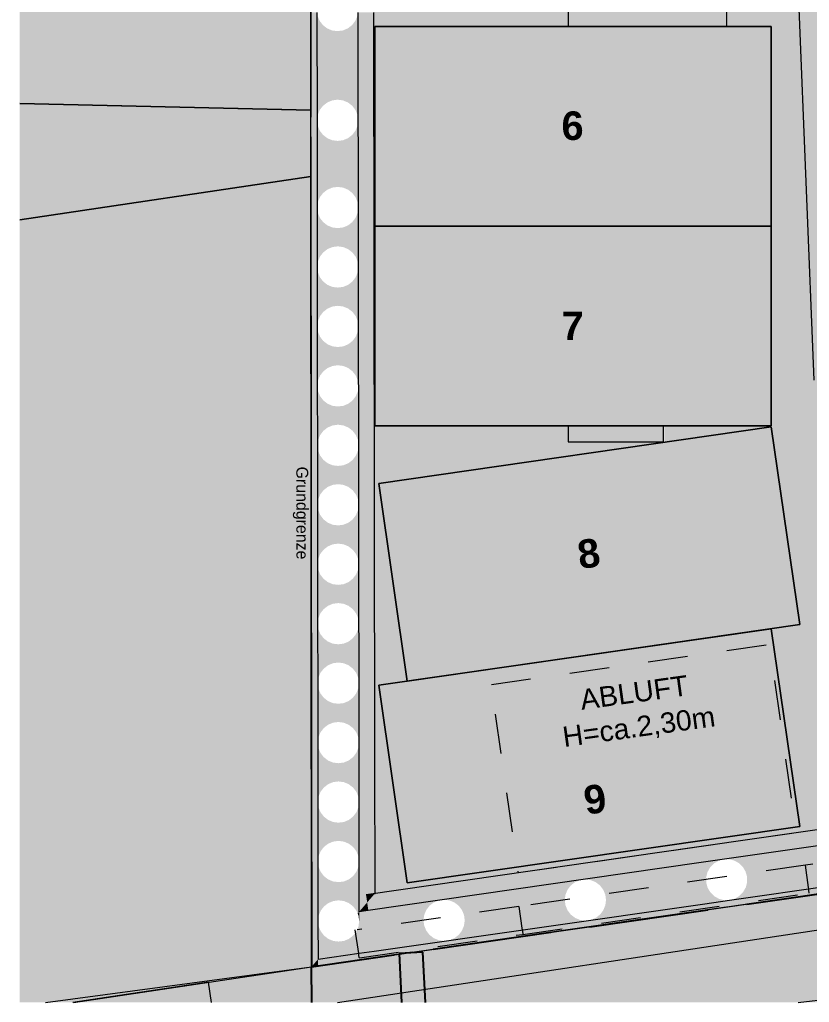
# Model space of a CAD drawing. Header units: metres. Extents: x -14 to 130, y -38 to 4.
# Drawn here: x 60.34 to 70.3, y -37.11 to -24.72 of the extents above; entities that cross this region are included whole.
import ezdxf

# ---------------------------------------------------------------- set-up
doc = ezdxf.new("R2010")
doc.units = ezdxf.units.M
doc.header["$MEASUREMENT"] = 0
doc.set_wipeout_variables(frame=1)
for name, pattern in [('Strichlinie eng', [0.002, 0.0015, -0.0005]), ('Strichlinie weit', [0.004, 0.003, -0.001]), ('Untersicht', [0.001, 0.0005, -0.0005]), ('Wipeout_Contour', [1, 0, -1])]:
    doc.linetypes.add(name, pattern=pattern)
for name, color, linetype in [('-1._Keller PP Icon_1_0', 7, 'Continuous'), ('-1._Keller PP Icon_1_110 Wand Aussen', 7, 'Continuous'), ('-1._Keller PP Icon_1_111 Wand Aussen - Bohrpfahlwand 80', 7, 'Continuous'), ('-1._Keller PP Icon_1_150 Stütze', 7, 'Continuous'), ('-1._Keller PP Icon_1_710 Gelände', 7, 'Continuous'), ('-1._Keller PP Icon_1_725 Nachbarbebauung', 7, 'Continuous'), ('-1._Keller PP Icon_1_810 Raum', 7, 'Continuous'), ('-1._Keller PP Icon_1_815 Raumbegrenzung', 7, 'Continuous'), ('-1._Keller PP Icon_1_844 Umriss 2D', 7, 'Continuous'), ('-1._Keller PP Icon_1_905 VP Beschriftung Übersicht.Übersicht', 7, 'Continuous'), ('-1._Keller PP Icon_1_925 Vorentwurf Beschriftung', 7, 'Continuous'), ('-1._Keller PP Icon_1_Neubau_840 Baulinien', 7, 'Continuous')]:
    doc.layers.add(name, color=color, linetype=linetype)
doc.styles.add('ERSTELLTER_STIL_10', font='arial.ttf')
doc.styles.add('ERSTELLTER_STIL_5', font='')
doc.styles.add('ERSTELLTER_STIL_7', font='arial.ttf')
doc.styles.get('ERSTELLTER_STIL_5').set_extended_font_data('Eurostile')

msp = doc.modelspace()

# ---------------------------------------------------------------- wipeouts: each hides what was drawn before it
at = {"color": 254, "linetype": 'Wipeout_Contour', "lineweight": 0, "ltscale": 308.749813}
msp.add_wipeout([(60.344, 3.424), (60.344, -37.114), (84.724, -37.114), (84.724, 3.424)], dxfattribs=at).dxf.layer = '-1._Keller PP Icon_1_0'

# ---------------------------------------------------------------- next in the draw order: hatches: boundary and pattern name
at = {"layer": '-1._Keller PP Icon_1_111 Wand Aussen - Bohrpfahlwand 80', "linetype": 'Continuous', "lineweight": 0, "true_color": 0x000000}
for points in [[(64.012, -24.627), (64.024, -34.017), (64.104, -34.017), (64.092, -24.627)], [(64.092, -24.627), (64.094, -25.987), (64.103, -25.92), (64.128, -25.857), (64.17, -25.804), (64.224, -25.762), (64.286, -25.736), (64.354, -25.727), (64.421, -25.736), (64.484, -25.762), (64.538, -25.804), (64.579, -25.857), (64.605, -25.92), (64.614, -25.987), (64.612, -24.627), (64.609, -24.627), (64.603, -24.67), (64.577, -24.732), (64.536, -24.786), (64.482, -24.828), (64.419, -24.854), (64.352, -24.862), (64.285, -24.854), (64.222, -24.828), (64.168, -24.786), (64.127, -24.732), (64.101, -24.67), (64.095, -24.627)], [(64.824, -34.016), (64.812, -24.627), (64.612, -24.627), (64.624, -34.017)], [(64.103, -26.055), (64.094, -25.987), (64.095, -27.087), (64.104, -27.02), (64.13, -26.957), (64.171, -26.904), (64.225, -26.862), (64.288, -26.836), (64.355, -26.827), (64.422, -26.836), (64.485, -26.862), (64.539, -26.904), (64.58, -26.957), (64.606, -27.02), (64.615, -27.087), (64.614, -25.987), (64.605, -26.055), (64.579, -26.117), (64.538, -26.171), (64.484, -26.213), (64.421, -26.239), (64.354, -26.247), (64.286, -26.239), (64.224, -26.213), (64.17, -26.171), (64.128, -26.117)], [(64.104, -27.155), (64.095, -27.087), (64.096, -27.837), (64.105, -27.77), (64.131, -27.707), (64.172, -27.654), (64.226, -27.612), (64.289, -27.586), (64.356, -27.577), (64.423, -27.586), (64.486, -27.612), (64.54, -27.654), (64.581, -27.707), (64.607, -27.77), (64.616, -27.837), (64.615, -27.087), (64.606, -27.155), (64.58, -27.217), (64.539, -27.271), (64.485, -27.313), (64.422, -27.339), (64.355, -27.347), (64.288, -27.339), (64.225, -27.313), (64.171, -27.271), (64.13, -27.217)], [(64.105, -27.905), (64.096, -27.837), (64.097, -28.587), (64.106, -28.52), (64.132, -28.457), (64.173, -28.404), (64.227, -28.362), (64.29, -28.336), (64.357, -28.327), (64.424, -28.336), (64.487, -28.362), (64.541, -28.404), (64.582, -28.457), (64.608, -28.52), (64.617, -28.587), (64.616, -27.837), (64.607, -27.905), (64.581, -27.967), (64.54, -28.021), (64.486, -28.063), (64.423, -28.089), (64.356, -28.097), (64.289, -28.089), (64.226, -28.063), (64.172, -28.021), (64.131, -27.967)], [(64.106, -28.655), (64.097, -28.587), (64.098, -29.337), (64.107, -29.27), (64.133, -29.207), (64.174, -29.154), (64.228, -29.112), (64.291, -29.086), (64.358, -29.077), (64.425, -29.086), (64.488, -29.112), (64.542, -29.154), (64.583, -29.207), (64.609, -29.27), (64.618, -29.337), (64.617, -28.587), (64.608, -28.655), (64.582, -28.717), (64.541, -28.771), (64.487, -28.813), (64.424, -28.839), (64.357, -28.847), (64.29, -28.839), (64.227, -28.813), (64.173, -28.771), (64.132, -28.717)], [(64.107, -29.405), (64.098, -29.337), (64.099, -30.087), (64.108, -30.02), (64.134, -29.957), (64.175, -29.904), (64.229, -29.862), (64.291, -29.836), (64.359, -29.827), (64.426, -29.836), (64.489, -29.862), (64.543, -29.904), (64.584, -29.957), (64.61, -30.02), (64.619, -30.087), (64.618, -29.337), (64.609, -29.405), (64.583, -29.467), (64.542, -29.521), (64.488, -29.563), (64.425, -29.589), (64.358, -29.597), (64.291, -29.589), (64.228, -29.563), (64.174, -29.521), (64.133, -29.467)], [(64.108, -30.155), (64.099, -30.087), (64.1, -30.837), (64.109, -30.77), (64.135, -30.707), (64.176, -30.654), (64.23, -30.612), (64.292, -30.586), (64.36, -30.577), (64.427, -30.586), (64.49, -30.612), (64.544, -30.654), (64.585, -30.707), (64.611, -30.77), (64.62, -30.837), (64.619, -30.087), (64.61, -30.155), (64.584, -30.217), (64.543, -30.271), (64.489, -30.313), (64.426, -30.339), (64.359, -30.347), (64.291, -30.339), (64.229, -30.313), (64.175, -30.271), (64.134, -30.217)], [(64.109, -30.905), (64.1, -30.837), (64.101, -31.587), (64.109, -31.52), (64.135, -31.457), (64.177, -31.404), (64.231, -31.362), (64.293, -31.336), (64.361, -31.327), (64.428, -31.336), (64.491, -31.362), (64.544, -31.404), (64.586, -31.457), (64.612, -31.52), (64.621, -31.587), (64.62, -30.837), (64.611, -30.905), (64.585, -30.967), (64.544, -31.021), (64.49, -31.063), (64.427, -31.089), (64.36, -31.097), (64.292, -31.089), (64.23, -31.063), (64.176, -31.021), (64.135, -30.967)], [(64.109, -31.655), (64.101, -31.587), (64.102, -32.337), (64.11, -32.27), (64.136, -32.207), (64.178, -32.154), (64.232, -32.112), (64.294, -32.086), (64.362, -32.077), (64.429, -32.086), (64.492, -32.112), (64.545, -32.154), (64.587, -32.207), (64.613, -32.27), (64.622, -32.337), (64.621, -31.587), (64.612, -31.655), (64.586, -31.717), (64.544, -31.771), (64.491, -31.813), (64.428, -31.839), (64.361, -31.847), (64.293, -31.839), (64.231, -31.813), (64.177, -31.771), (64.135, -31.717)], [(64.11, -32.405), (64.102, -32.337), (64.103, -33.087), (64.111, -33.02), (64.137, -32.957), (64.179, -32.904), (64.233, -32.862), (64.295, -32.836), (64.363, -32.827), (64.43, -32.836), (64.493, -32.862), (64.546, -32.904), (64.588, -32.957), (64.614, -33.02), (64.623, -33.087), (64.622, -32.337), (64.613, -32.405), (64.587, -32.467), (64.545, -32.521), (64.492, -32.563), (64.429, -32.589), (64.362, -32.597), (64.294, -32.589), (64.232, -32.563), (64.178, -32.521), (64.136, -32.467)], [(64.111, -33.155), (64.103, -33.087), (64.103, -33.837), (64.112, -33.77), (64.138, -33.707), (64.18, -33.654), (64.233, -33.612), (64.296, -33.586), (64.363, -33.577), (64.431, -33.586), (64.493, -33.612), (64.547, -33.654), (64.589, -33.707), (64.615, -33.77), (64.623, -33.837), (64.623, -33.087), (64.614, -33.155), (64.588, -33.217), (64.546, -33.271), (64.493, -33.313), (64.43, -33.339), (64.363, -33.347), (64.295, -33.339), (64.233, -33.313), (64.179, -33.271), (64.137, -33.217)], [(64.112, -33.905), (64.103, -33.837), (64.104, -34.017), (64.176, -34.017), (64.138, -33.967)], [(64.589, -33.967), (64.551, -34.017), (64.624, -34.017), (64.623, -33.837), (64.615, -33.905)], [(64.024, -34.017), (64.027, -36.662), (64.107, -36.57), (64.104, -34.017)], [(64.176, -34.017), (64.104, -34.017), (64.104, -34.587), (64.113, -34.52), (64.139, -34.457), (64.181, -34.404), (64.234, -34.362), (64.297, -34.336), (64.364, -34.327), (64.432, -34.336), (64.494, -34.362), (64.548, -34.404), (64.59, -34.457), (64.616, -34.52), (64.624, -34.587), (64.624, -34.017), (64.551, -34.017), (64.547, -34.021), (64.493, -34.063), (64.431, -34.089), (64.363, -34.097), (64.296, -34.089), (64.233, -34.063), (64.18, -34.021)], [(64.826, -35.739), (64.824, -34.016), (64.624, -34.017), (64.626, -35.97)], [(76.9, -34.003), (68.882, -35.156), (68.911, -35.354), (76.928, -34.201)], [(64.113, -34.655), (64.104, -34.587), (64.105, -35.337), (64.114, -35.27), (64.14, -35.207), (64.181, -35.154), (64.235, -35.112), (64.298, -35.086), (64.365, -35.077), (64.433, -35.086), (64.495, -35.112), (64.549, -35.154), (64.59, -35.207), (64.616, -35.27), (64.625, -35.337), (64.624, -34.587), (64.616, -34.655), (64.59, -34.717), (64.548, -34.771), (64.494, -34.813), (64.432, -34.839), (64.364, -34.847), (64.297, -34.839), (64.234, -34.813), (64.181, -34.771), (64.139, -34.717)], [(68.996, -35.948), (77.014, -34.795), (77.002, -34.716), (68.985, -35.869)], [(68.882, -35.156), (64.713, -35.756), (64.741, -35.954), (68.911, -35.354)], [(68.911, -35.354), (68.985, -35.869), (69.297, -35.824), (69.229, -35.825), (69.164, -35.808), (69.105, -35.775), (69.056, -35.727), (69.021, -35.669), (69.003, -35.604), (69.002, -35.536), (69.019, -35.47), (69.052, -35.411), (69.1, -35.362), (69.158, -35.328), (69.223, -35.309)], [(64.114, -35.405), (64.105, -35.337), (64.106, -36.087), (64.115, -36.02), (64.141, -35.957), (64.182, -35.904), (64.236, -35.862), (64.299, -35.836), (64.366, -35.827), (64.434, -35.836), (64.496, -35.862), (64.55, -35.904), (64.591, -35.957), (64.606, -35.993), (64.626, -35.97), (64.625, -35.337), (64.616, -35.405), (64.59, -35.467), (64.549, -35.521), (64.495, -35.563), (64.433, -35.589), (64.365, -35.597), (64.298, -35.589), (64.235, -35.563), (64.181, -35.521), (64.14, -35.467)], [(64.713, -35.756), (64.727, -35.853), (64.826, -35.739)], [(64.626, -35.97), (64.741, -35.954), (64.727, -35.853)], [(64.827, -36.547), (68.996, -35.948), (68.985, -35.869), (64.815, -36.468)], [(64.626, -35.97), (64.606, -35.993), (64.617, -36.02), (64.626, -36.087)], [(64.627, -36.495), (64.815, -36.468), (64.741, -35.954), (64.626, -35.97)], [(64.106, -36.087), (64.107, -36.57), (64.306, -36.34), (64.299, -36.339), (64.236, -36.313), (64.182, -36.271), (64.141, -36.217), (64.115, -36.155)], [(64.107, -36.57), (64.627, -36.495), (64.626, -36.087), (64.617, -36.155), (64.591, -36.217), (64.55, -36.271), (64.496, -36.313), (64.434, -36.339), (64.366, -36.347), (64.306, -36.34)], [(64.107, -36.57), (64.107, -36.651), (64.827, -36.547), (64.815, -36.468)], [(64.027, -36.662), (64.107, -36.651), (64.107, -36.57)]]:
    msp.add_hatch(color=18, dxfattribs=at).paths.add_polyline_path(points)
h = msp.add_hatch(color=18, dxfattribs=at)
h.paths.add_polyline_path([(69.223, -35.309), (69.291, -35.308), (69.357, -35.325), (69.416, -35.358), (69.465, -35.406), (69.499, -35.464), (69.518, -35.53), (69.519, -35.597), (69.502, -35.663), (69.468, -35.722), (69.421, -35.771), (69.363, -35.806), (69.297, -35.824), (77.002, -34.716), (76.928, -34.201)])
h.paths.add_polyline_path([(70.494, -35.42), (70.485, -35.353), (70.494, -35.286), (70.52, -35.223), (70.561, -35.169), (70.615, -35.128), (70.678, -35.102), (70.745, -35.093), (70.812, -35.102), (70.875, -35.128), (70.929, -35.169), (70.97, -35.223), (70.996, -35.286), (71.005, -35.353), (70.996, -35.42), (70.97, -35.483), (70.929, -35.537), (70.875, -35.578), (70.812, -35.604), (70.745, -35.613), (70.678, -35.604), (70.615, -35.578), (70.561, -35.537), (70.52, -35.483)], flags=0)
h.paths.add_polyline_path([(71.97, -35.14), (71.979, -35.072), (72.005, -35.01), (72.046, -34.956), (72.1, -34.914), (72.163, -34.888), (72.23, -34.88), (72.297, -34.888), (72.36, -34.914), (72.414, -34.956), (72.455, -35.01), (72.481, -35.072), (72.49, -35.14), (72.481, -35.207), (72.455, -35.27), (72.414, -35.323), (72.36, -35.365), (72.297, -35.391), (72.23, -35.4), (72.163, -35.391), (72.1, -35.365), (72.046, -35.323), (72.005, -35.27), (71.979, -35.207)], flags=0)
h.paths.add_polyline_path([(73.455, -34.926), (73.463, -34.859), (73.489, -34.796), (73.531, -34.742), (73.585, -34.701), (73.647, -34.675), (73.715, -34.666), (73.782, -34.675), (73.845, -34.701), (73.898, -34.742), (73.94, -34.796), (73.966, -34.859), (73.975, -34.926), (73.966, -34.993), (73.94, -35.056), (73.898, -35.11), (73.845, -35.151), (73.782, -35.177), (73.715, -35.186), (73.647, -35.177), (73.585, -35.151), (73.531, -35.11), (73.489, -35.056), (73.463, -34.993)], flags=0)
h.paths.add_polyline_path([(74.948, -34.78), (74.939, -34.713), (74.948, -34.645), (74.974, -34.583), (75.015, -34.529), (75.069, -34.488), (75.132, -34.462), (75.199, -34.453), (75.267, -34.462), (75.329, -34.488), (75.383, -34.529), (75.424, -34.583), (75.45, -34.645), (75.459, -34.713), (75.45, -34.78), (75.424, -34.843), (75.383, -34.897), (75.329, -34.938), (75.267, -34.964), (75.199, -34.973), (75.132, -34.964), (75.069, -34.938), (75.015, -34.897), (74.974, -34.843)], flags=0)
h.paths.add_polyline_path([(76.433, -34.567), (76.424, -34.499), (76.433, -34.432), (76.459, -34.369), (76.5, -34.315), (76.554, -34.274), (76.617, -34.248), (76.684, -34.239), (76.751, -34.248), (76.814, -34.274), (76.868, -34.315), (76.909, -34.369), (76.935, -34.432), (76.944, -34.499), (76.935, -34.567), (76.909, -34.629), (76.868, -34.683), (76.814, -34.724), (76.751, -34.75), (76.684, -34.759), (76.617, -34.75), (76.554, -34.724), (76.5, -34.683), (76.459, -34.629)], flags=0)
h = msp.add_hatch(color=18, dxfattribs=at)
h.paths.add_polyline_path([(68.911, -35.354), (64.741, -35.954), (64.815, -36.468), (68.985, -35.869)])
h.paths.add_polyline_path([(65.446, -36.146), (65.437, -36.079), (65.446, -36.012), (65.472, -35.949), (65.513, -35.895), (65.567, -35.854), (65.63, -35.828), (65.697, -35.819), (65.764, -35.828), (65.827, -35.854), (65.881, -35.895), (65.922, -35.949), (65.948, -36.012), (65.957, -36.079), (65.948, -36.146), (65.922, -36.209), (65.881, -36.263), (65.827, -36.304), (65.764, -36.33), (65.697, -36.339), (65.63, -36.33), (65.567, -36.304), (65.513, -36.263), (65.472, -36.209)], flags=0)
h.paths.add_polyline_path([(67.228, -35.89), (67.219, -35.823), (67.228, -35.755), (67.254, -35.693), (67.295, -35.639), (67.349, -35.598), (67.411, -35.572), (67.479, -35.563), (67.546, -35.572), (67.609, -35.598), (67.663, -35.639), (67.704, -35.693), (67.73, -35.755), (67.739, -35.823), (67.73, -35.89), (67.704, -35.953), (67.663, -36.007), (67.609, -36.048), (67.546, -36.074), (67.479, -36.083), (67.411, -36.074), (67.349, -36.048), (67.295, -36.007), (67.254, -35.953)], flags=0)
at = {"layer": '-1._Keller PP Icon_1_150 Stütze', "linetype": 'Continuous', "lineweight": 0, "true_color": 0x000000}
for points in [[(67.262, -24.802), (69.262, -24.802), (69.262, -24.602), (67.262, -24.602)], [(67.262, -30.042), (68.462, -30.042), (68.462, -29.842), (67.262, -29.842)]]:
    msp.add_hatch(color=18, dxfattribs=at).paths.add_polyline_path(points)
at = {"layer": '-1._Keller PP Icon_1_710 Gelände', "linetype": 'Continuous', "lineweight": 13, "true_color": 0xb4b4b4}
msp.add_hatch(color=253, dxfattribs=at).paths.add_polyline_path([(61.014, -37.114), (84.724, -37.114), (84.724, -33.657), (82.807, -33.962), (64.027, -36.662)])
at = {"layer": '-1._Keller PP Icon_1_725 Nachbarbebauung', "linetype": 'Continuous', "lineweight": 0, "true_color": 0x1f1f1f}
for points in [[(63.967, -4.716), (60.344, -4.706), (60.344, -25.777), (63.83, -25.857), (64.016, -25.858), (64.01, -16.832), (64.013, -14.841)], [(64.016, -25.86), (60.344, -25.776), (60.344, -27.242), (64.017, -26.696)], [(60.344, -27.242), (60.344, -37.114), (61.022, -37.114), (62.725, -36.859), (64.023, -36.664), (64.017, -26.696)], [(61.015, -37.114), (62.762, -37.114), (62.724, -36.861)]]:
    msp.add_hatch(color=250, dxfattribs=at).paths.add_polyline_path(points)
at = {"layer": '-1._Keller PP Icon_1_725 Nachbarbebauung', "linetype": 'Continuous', "lineweight": 13, "true_color": 0xaaaaaa}
msp.add_hatch(color=253, dxfattribs=at).paths.add_polyline_path([(65.428, -36.481), (65.129, -36.497), (65.161, -37.114), (65.462, -37.114)])
at = {"layer": '-1._Keller PP Icon_1_810 Raum', "linetype": 'Continuous', "lineweight": 0, "true_color": 0x3f3f3f}
h = msp.add_hatch(color=250, dxfattribs=at)
h.paths.add_polyline_path([(64.789, -11.342), (64.812, -24.982), (64.825, -35.739), (82.01, -33.269), (82.05, -24.127), (82.32, -24.129), (82.362, -17.635), (82.092, -17.635), (82.099, -15.502), (79.277, -15.502), (79.277, -20.019), (78.343, -24.332), (76.422, -24.332), (76.422, -24.132), (78.202, -24.132), (79.077, -20.092), (79.077, -17.683), (79.077, -11.592), (74.167, -11.592), (74.167, -10.372), (72.352, -10.372), (72.352, -8.362), (72.682, -8.362), (72.682, -6.342), (69.582, -6.342), (69.582, -11.142), (69.582, -11.342)])
h.paths.add_polyline_path([(67.274, -24.602), (69.274, -24.602), (69.274, -24.802), (67.274, -24.802)], flags=0)
h.paths.add_polyline_path([(67.274, -30.042), (67.274, -29.842), (68.474, -29.842), (68.474, -30.042)], flags=0)
h.paths.add_polyline_path([(68.062, -19.562), (68.062, -19.362), (69.262, -19.362), (69.262, -19.562)], flags=0)
h.paths.add_polyline_path([(68.062, -16.842), (68.062, -16.642), (69.262, -16.642), (69.262, -16.842)], flags=0)
h.paths.add_polyline_path([(76.757, -17.812), (76.757, -17.612), (77.957, -17.612), (77.957, -17.812)], flags=0)
h.paths.add_polyline_path([(77.54, -30.914), (79.42, -30.64), (79.449, -30.838), (77.569, -31.112)], flags=0)
at = {"layer": '-1._Keller PP Icon_1_810 Raum', "linetype": 'Continuous', "lineweight": 13, "true_color": 0xd9d8c9}
for points in [[(64.824, -24.802), (64.824, -27.322), (69.824, -27.322), (69.824, -24.802)], [(64.824, -27.322), (64.824, -29.842), (69.824, -29.842), (69.824, -27.322)], [(64.875, -30.567), (65.233, -33.061), (70.182, -32.349), (69.824, -29.855)], [(64.875, -33.112), (65.233, -35.607), (70.182, -34.895), (69.824, -32.401)]]:
    msp.add_hatch(color=254, dxfattribs=at).paths.add_polyline_path(points)

# ---------------------------------------------------------------- next in the draw order: linework, layer by layer
at = {"layer": '-1._Keller PP Icon_1_110 Wand Aussen', "color": 7, "linetype": 'Untersicht', "lineweight": 13, "ltscale": 1000, "flags": 128}
for points in [[(74.307, -34.802), (70.253, -35.385)], [(70.253, -35.385), (66.64, -35.905)], [(66.691, -36.256), (70.303, -35.737)], [(66.64, -35.905), (64.6, -36.198)], [(64.62, -36.498), (64.577, -36.201)], [(64.628, -36.552), (66.691, -36.256)], [(64.621, -36.503), (64.62, -36.498)], [(64.621, -36.508), (64.621, -36.503)], [(64.622, -36.513), (64.621, -36.508)], [(64.623, -36.518), (64.622, -36.513)], [(64.627, -36.547), (64.623, -36.518)], [(64.628, -36.552), (64.627, -36.547)]]:
    msp.add_lwpolyline(points, dxfattribs=at)
at = {"layer": '-1._Keller PP Icon_1_110 Wand Aussen', "color": 154, "linetype": 'Untersicht', "lineweight": 13, "ltscale": 1000, "true_color": 0x004e91, "flags": 128}
for points in [[(70.303, -35.737), (70.303, -35.732), (70.298, -35.702), (70.298, -35.697), (70.297, -35.692), (70.296, -35.687), (70.296, -35.682), (70.293, -35.667), (70.253, -35.385)], [(66.64, -35.905), (66.679, -36.176), (66.683, -36.201), (66.683, -36.206), (66.684, -36.211), (66.685, -36.216), (66.686, -36.221), (66.69, -36.251), (66.691, -36.256)]]:
    msp.add_lwpolyline(points, dxfattribs=at)
at = {"layer": '-1._Keller PP Icon_1_111 Wand Aussen - Bohrpfahlwand 80', "color": 7, "linetype": 'Continuous', "lineweight": 13, "ltscale": 1000}
for p, q in [((64.092, -24.627), (64.094, -25.987)), ((64.094, -25.987), (64.095, -27.087)), ((64.095, -27.087), (64.096, -27.837)), ((64.096, -27.837), (64.097, -28.587)), ((64.097, -28.587), (64.098, -29.337)), ((64.098, -29.337), (64.099, -30.087)), ((64.099, -30.087), (64.1, -30.837)), ((64.1, -30.837), (64.101, -31.587)), ((64.101, -31.587), (64.102, -32.337)), ((64.102, -32.337), (64.103, -33.087)), ((64.103, -33.087), (64.103, -33.837)), ((64.103, -33.837), (64.104, -34.017)), ((64.104, -34.017), (64.104, -34.587)), ((64.104, -34.587), (64.105, -35.337)), ((69.297, -35.824), (77.002, -34.716)), ((64.105, -35.337), (64.106, -36.087)), ((68.985, -35.869), (69.297, -35.824)), ((64.815, -36.468), (68.985, -35.869)), ((64.106, -36.087), (64.107, -36.57)), ((64.107, -36.57), (64.627, -36.495)), ((64.107, -36.57), (64.627, -36.495)), ((64.627, -36.495), (64.815, -36.468))]:
    msp.add_line(p, q, dxfattribs=at)
at = {"layer": '-1._Keller PP Icon_1_111 Wand Aussen - Bohrpfahlwand 80', "color": 7, "linetype": 'Continuous', "lineweight": 18, "ltscale": 1000}
for p, q in [((64.624, -34.017), (64.612, -24.627)), ((64.626, -35.97), (64.624, -34.017)), ((76.928, -34.201), (68.911, -35.354)), ((68.911, -35.354), (64.741, -35.954)), ((64.741, -35.954), (64.626, -35.97))]:
    msp.add_line(p, q, dxfattribs=at)
at = {"layer": '-1._Keller PP Icon_1_111 Wand Aussen - Bohrpfahlwand 80', "color": 7, "linetype": 'Continuous', "lineweight": 13, "ltscale": 1000, "flags": 128}
for points in [[(64.012, -24.627), (64.024, -34.017)], [(64.024, -34.017), (64.027, -36.662)], [(68.996, -35.948), (77.014, -34.795)], [(64.827, -36.547), (68.996, -35.948)], [(64.107, -36.651), (64.827, -36.547)], [(64.027, -36.662), (64.107, -36.651)]]:
    msp.add_lwpolyline(points, dxfattribs=at)
at = {"layer": '-1._Keller PP Icon_1_111 Wand Aussen - Bohrpfahlwand 80', "color": 7, "linetype": 'Continuous', "lineweight": 18, "ltscale": 1000, "flags": 128}
for points in [[(64.824, -34.016), (64.812, -24.627)], [(64.826, -35.739), (64.824, -34.016)], [(76.9, -34.003), (68.882, -35.156)], [(68.882, -35.156), (64.713, -35.756)], [(64.713, -35.756), (64.826, -35.739)]]:
    msp.add_lwpolyline(points, dxfattribs=at)
at = {"layer": '-1._Keller PP Icon_1_150 Stütze', "color": 7, "linetype": 'Continuous', "lineweight": 18, "ltscale": 1000, "flags": 128}
for points in [[(67.262, -24.802), (69.262, -24.802), (69.262, -24.602), (67.262, -24.602)], [(67.262, -30.042), (68.462, -30.042), (68.462, -29.842), (67.262, -29.842)]]:
    msp.add_lwpolyline(points, close=True, dxfattribs=at)
at = {"layer": '-1._Keller PP Icon_1_710 Gelände', "color": 83, "linetype": 'Continuous', "lineweight": 13, "ltscale": 1000, "true_color": 0x89cd89}
for p, q in [((70.167, -24.469), (70.359, -29.267)), ((64.023, -36.664), (82.807, -33.962)), ((64.353, -37.114), (82.943, -34.311)), ((60.67, -37.114), (64.023, -36.664)), ((70.164, -37.114), (73.076, -36.772))]:
    msp.add_line(p, q, dxfattribs=at)
at = {"layer": '-1._Keller PP Icon_1_725 Nachbarbebauung', "color": 8, "linetype": 'Continuous', "lineweight": 13, "ltscale": 1000, "flags": 128}
for points in [[(60.344, -25.777), (63.83, -25.857), (64.016, -25.858), (64.01, -16.832), (64.013, -14.841), (63.967, -4.716), (60.344, -4.706)], [(60.344, -27.242), (64.017, -26.696), (64.016, -25.86), (60.344, -25.776)], [(61.022, -37.114), (64.023, -36.664), (64.017, -26.696), (60.344, -27.242)], [(62.762, -37.114), (62.724, -36.861), (61.015, -37.114)]]:
    msp.add_lwpolyline(points, dxfattribs=at)
at = {"layer": '-1._Keller PP Icon_1_725 Nachbarbebauung', "color": 7, "linetype": 'Continuous', "lineweight": 25, "ltscale": 1000, "flags": 128}
for points in [[(65.428, -36.481), (65.129, -36.497)], [(65.129, -36.497), (65.161, -37.114)], [(65.462, -37.114), (65.428, -36.481)]]:
    msp.add_lwpolyline(points, dxfattribs=at)
at = {"layer": '-1._Keller PP Icon_1_725 Nachbarbebauung', "color": 8, "linetype": 'Continuous', "lineweight": 13, "ltscale": 1000, "flags": 128}
msp.add_lwpolyline([(61.021, -37.114), (62.725, -36.859)], close=True, dxfattribs=at)
at = {"layer": '-1._Keller PP Icon_1_810 Raum', "color": 5, "linetype": 'Continuous', "lineweight": 0, "ltscale": 1000, "flags": 128}
for points in [[(64.824, -24.802), (64.824, -27.322), (69.824, -27.322), (69.824, -24.802)], [(64.824, -27.322), (64.824, -29.842), (69.824, -29.842), (69.824, -27.322)], [(64.875, -30.567), (65.233, -33.061), (70.182, -32.349), (69.824, -29.855)], [(64.875, -33.112), (65.233, -35.607), (70.182, -34.895), (69.824, -32.401)]]:
    msp.add_lwpolyline(points, close=True, dxfattribs=at)
at = {"layer": '-1._Keller PP Icon_1_815 Raumbegrenzung', "color": 5, "linetype": 'Continuous', "lineweight": 0, "ltscale": 1000, "flags": 128}
for points in [[(69.824, -27.322), (64.824, -27.322), (64.824, -24.802), (69.824, -24.802)], [(69.824, -29.842), (64.824, -29.842), (64.824, -27.322), (69.824, -27.322)], [(70.182, -32.349), (65.233, -33.061), (64.875, -30.567), (69.824, -29.855)], [(70.182, -34.895), (65.233, -35.607), (64.875, -33.112), (69.824, -32.401)]]:
    msp.add_lwpolyline(points, close=True, dxfattribs=at)
at = {"layer": '-1._Keller PP Icon_1_905 VP Beschriftung Übersicht.Übersicht', "color": 7, "linetype": 'Untersicht', "lineweight": 13, "ltscale": 1000, "flags": 128}
msp.add_lwpolyline([(66.293, -33.104), (69.797, -32.6), (70.138, -34.976), (66.634, -35.479)], close=True, dxfattribs=at)
at = {"layer": '-1._Keller PP Icon_1_Neubau_840 Baulinien', "color": 254, "linetype": 'Strichlinie weit', "lineweight": 13, "ltscale": 1000, "true_color": 0xe3e3e3, "flags": 128}
msp.add_lwpolyline([(63.957, -2.638), (82.942, -2.639), (82.892, -17.637), (82.857, -24.002), (82.807, -33.962), (64.023, -36.664), (64.022, -24.002), (64.012, -17.637)], close=True, dxfattribs=at)
at = {"layer": '-1._Keller PP Icon_1_Neubau_840 Baulinien', "color": 1, "linetype": 'Strichlinie eng', "lineweight": 25, "ltscale": 1000, "true_color": 0xfb0106, "flags": 128}
msp.add_lwpolyline([(64.03, -37.114), (64.023, -36.664), (82.806, -33.966), (84.724, -33.659)], dxfattribs=at)

# ---------------------------------------------------------------- next in the draw order: texts
at = {"layer": '-1._Keller PP Icon_1_844 Umriss 2D', "color": 254, "linetype": 'Continuous', "lineweight": 13, "true_color": 0xe3e3e3, "insert": (63.886, -30.941), "char_height": 0.15, "attachment_point": 5, "rotation": 270.1119, "style": 'ERSTELLTER_STIL_5'}
msp.add_mtext('\\A1;{\\pqc;\\fEurostile|b0|i0|c0|p0;\\W1.000000;Grundgrenze}', dxfattribs=at)
at = {"layer": '-1._Keller PP Icon_1_905 VP Beschriftung Übersicht.Übersicht', "color": 7, "linetype": 'Continuous', "lineweight": 13, "char_height": 0.256, "rotation": 7.8484, "style": 'ERSTELLTER_STIL_7'}
for s, insert, attachment_point in [('\\A1;{\\pqc;\\fHelvetica|b0|i0|c0|p0;\\W1.000000;AB\\fHelvetica|b0|i0|c0|p0;\\W1.000000;LUFT}', (68.111, -33.335), 8), ('\\A1;{\\pqc;\\fHelvetica|b0|i0|c0|p0;\\W1.000000;H=ca.2,30m}', (68.135, -33.508), 2)]:
    msp.add_mtext(s, dxfattribs=dict(at, insert=insert, attachment_point=attachment_point))
at = {"layer": '-1._Keller PP Icon_1_925 Vorentwurf Beschriftung', "color": 7, "linetype": 'Continuous', "lineweight": 13, "char_height": 0.36, "attachment_point": 7, "style": 'ERSTELLTER_STIL_10'}
for s, insert in [('\\A1;{\\pql;\\fHelvetica|b1|i0|c0|p0;\\W1.000000;6}', (67.177, -26.24)), ('\\A1;{\\pql;\\fHelvetica|b1|i0|c0|p0;\\W1.000000;7}', (67.177, -28.76))]:
    msp.add_mtext(s, dxfattribs=dict(at, insert=insert))
at = {"layer": '-1._Keller PP Icon_1_925 Vorentwurf Beschriftung', "color": 7, "linetype": 'Continuous', "lineweight": 13, "char_height": 0.36, "attachment_point": 7, "rotation": 8.1813, "style": 'ERSTELLTER_STIL_10'}
for s, insert in [('\\A1;{\\pql;\\fHelvetica|b1|i0|c0|p0;\\W1.000000;8}', (67.409, -31.654)), ('\\A1;{\\pql;\\fHelvetica|b1|i0|c0|p0;\\W1.000000;9}', (67.488, -34.753))]:
    msp.add_mtext(s, dxfattribs=dict(at, insert=insert))

doc.saveas('drawing.dxf')
